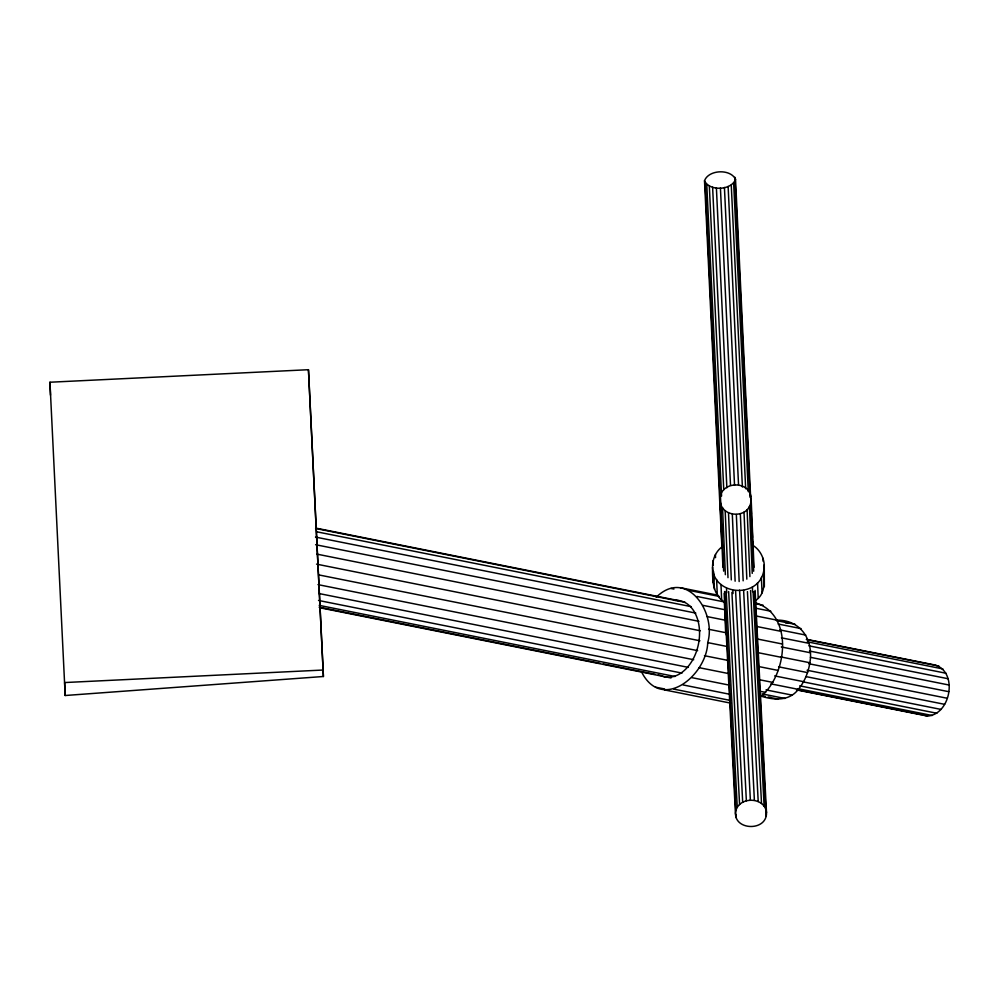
<?xml version="1.0" encoding="UTF-8"?>
<svg xmlns="http://www.w3.org/2000/svg" width="999" height="999" viewBox="0 0 999 999"><rect width="100%" height="100%" fill="white"/><g stroke="black" fill="none" stroke-linecap="round" stroke-linejoin="round"><path stroke-width="1.5" d="M759.615 695.666C772.726 700.149 788.973 701.785 798.351 689.36C804.607 681.743 808.316 672.439 809.877 662.749C813.76 639.86 800.761 619.53 776.223 620.129M796.453 689.884L927.459 716.071C951.036 714.597 958.453 671.178 934.465 664.897L806.493 639.323M641.708 672.227C662.474 712.512 706.855 674.75 707.729 642.607C716.633 612.587 686.688 567.544 656.218 597.227M760.239 696.965C787.449 675.586 794.567 613.448 754.233 602.472M724.974 602.31C712.499 595.466 712.412 579.595 712.562 567.207C712.437 559.328 715.833 551.236 722.352 546.603M722.914 567.27L720.117 500.262C718.693 480.919 750.661 479.383 751.136 498.763L754.008 567.32M713.211 582.742L713.773 576.223M751.136 498.763L751.198 513.598M755.107 600.849C767.856 592.794 762.974 577.147 764.26 564.697C763.611 556.843 759.44 549.125 752.497 545.142M764.347 586.763L764.26 564.697M755.094 590.372L766.508 812.711C766.945 832.242 731.842 830.481 735.851 810.738L724.587 591.508M721.952 548.301L704.507 180.794C708.478 169.63 730.469 168.581 735.526 179.283L750.611 496.965M735.526 179.283C731.555 190.447 709.565 191.483 704.507 180.794M720.117 500.262C720.454 517.357 747.652 519.355 750.798 502.672L753.671 571.228M712.562 567.207C713.124 595.691 758.453 599.025 763.698 571.228M735.851 810.738C739.735 795.966 765.209 796.99 766.508 812.711M785.601 622.901L788.436 622.564M49.95 382.23L65.185 695.504L323.414 676.498L308.454 369.705L49.95 382.23L50.487 395.179M323.152 670.029L64.635 682.554L65.185 695.504M680.344 587.699L718.044 595.242M689.223 590.434L719.38 596.465M754.07 603.396L763.111 605.207M670.916 588.461L673.938 589.06M696.965 596.453L724.1 601.885M755.768 608.216L770.841 611.226M703.021 605.369L724.125 609.59M755.793 615.921L776.897 620.129M316.496 528.234L679.994 600.886M315.584 528.471L685.202 602.36M776.835 620.679L795.167 624.338M316.908 531.83L691.108 606.63M778.171 624.025L801.073 628.608M315.497 537.075L695.804 613.099M779.807 629.894L805.768 635.077M706.98 616.558L725.074 620.167M756.743 626.498L780.868 631.318M806.405 639.585L938.948 666.083M807.304 641.82L942.881 668.93M315.597 544.705L698.95 621.328M781.43 637.824L808.928 643.319M808.903 645.829L946.016 673.239M708.591 629.258L726.685 632.879M756.842 638.898L782.479 644.03M809.49 651.023L948.113 678.733M316.995 554.145L700.349 630.769M781.305 646.952L810.326 652.747M810.426 657.317L949.05 685.027M316.546 564.135L699.912 640.771M780.856 656.942L809.877 662.749M707.729 642.607L727.334 646.528M757.492 652.559L781.618 657.379M808.603 663.673L948.75 691.683M807.08 670.254L947.239 698.264M318.856 574.924L697.639 650.636M778.583 666.82L807.604 672.614M704.457 655.706L727.085 660.227M758.74 666.558L778.346 670.479M805.993 676.61L944.617 704.32M317.982 584.615L693.706 659.715M774.662 675.898L803.671 681.693M802.434 681.718L941.07 709.427M799.724 685.838L936.825 713.249M699 667.644L729.158 673.676M759.315 679.707L772.889 682.417M798.126 688.711L932.192 715.509M318.768 593.493L688.386 667.382M770.853 683.865L798.351 689.36M798.064 689.922L921.453 714.585M318.519 600.449L682.017 673.101M766.021 689.897L791.982 695.092M691.733 677.622L729.432 685.152M759.59 691.183L765.621 692.394M319.193 605.369L675.062 676.51M762.125 693.905L785.027 698.488M319.131 607.192L600.149 663.361M603.209 663.973L655.144 674.35M658.191 674.962L661.251 675.574M762.05 695.729L765.109 696.34M768.169 696.952L771.216 697.552M319.742 607.742L671.028 677.959M683.141 684.952L729.882 694.293M673.813 689.135L729.595 700.287M655.506 687.162L664.547 688.96M664.385 689.884L730.731 703.146M922.976 714.897L927.459 716.071M772.564 697.914L777.946 699.325M763.711 573.801L764.185 576.386M754.632 591.608L766.146 816.208M753.096 591.57L764.11 806.131M750.574 590.471L761.513 803.483M747.427 591.62L758.204 801.523M743.618 590.459L754.395 800.361M739.585 590.197L750.361 800.099M735.589 590.846L746.365 800.748M731.917 592.37L742.694 802.272M728.646 591.533L739.585 804.545M726.148 591.321L737.25 807.442M736.013 814.547L736.176 817.657M724.15 593.431L735.489 814.222M323.414 676.498L308.454 369.705M750.761 500.074L751.423 514.085M751.71 520.317L752.534 537.45M752.746 542.12L752.971 546.79M734.889 177.273L750.112 497.465M750.711 510.526L750.923 514.597M751.735 531.73L752.047 538.548M733.653 183.317L748.288 491.658M731.268 185.077L745.679 488.736M728.121 186.476L742.394 487.025M724.425 187.45L738.536 484.877M720.416 187.912L734.54 485.339M716.395 187.837L730.506 485.264M712.612 187.225L726.872 487.774M709.327 186.139L723.751 489.797M706.78 184.628L721.565 496.066M705.144 182.805L720.816 512.937M720.953 516.046L721.79 533.778M722.065 539.41L722.452 547.789M763.061 558.266L763.186 561.376M761.4 577.385L762.062 592.919M757.554 582.767L758.204 598.301M755.381 600.037L755.506 603.159M755.768 609.39L756.355 623.413M756.755 632.754L756.942 637.437M754.844 599.275L755.044 603.945L754.794 599.3M751.723 526.061L752.247 538.523M752.759 550.998L753.221 561.9M749.425 506.368L752.235 573.364M752.397 587L752.584 591.67M747.102 509.602L749.912 576.598M744.018 512.137L746.827 579.145M740.346 513.823L743.156 580.819M736.35 514.535L739.16 581.53M732.317 514.21L735.127 581.206M732.904 590.459L733.029 593.556M728.508 512.899L731.305 579.895M725.174 510.664L727.984 577.659M726.535 588.261L726.735 592.919M722.552 507.679L725.361 574.675M720.454 496.353L723.638 571.128M725.074 605.406L726.31 635.002M724.362 601.548L725.661 632.704M720.991 584.54L721.64 600.074M716.633 579.557L717.282 595.092M715.409 554.532L715.534 557.629M713.124 560.689L713.311 565.347M713.573 571.565L714.41 589.185M674.8 600.436A38.824 26.623 -78.7 0 1 698.738 642.607A38.824 26.623 -78.7 0 1 661.675 675.961"/></g></svg>
